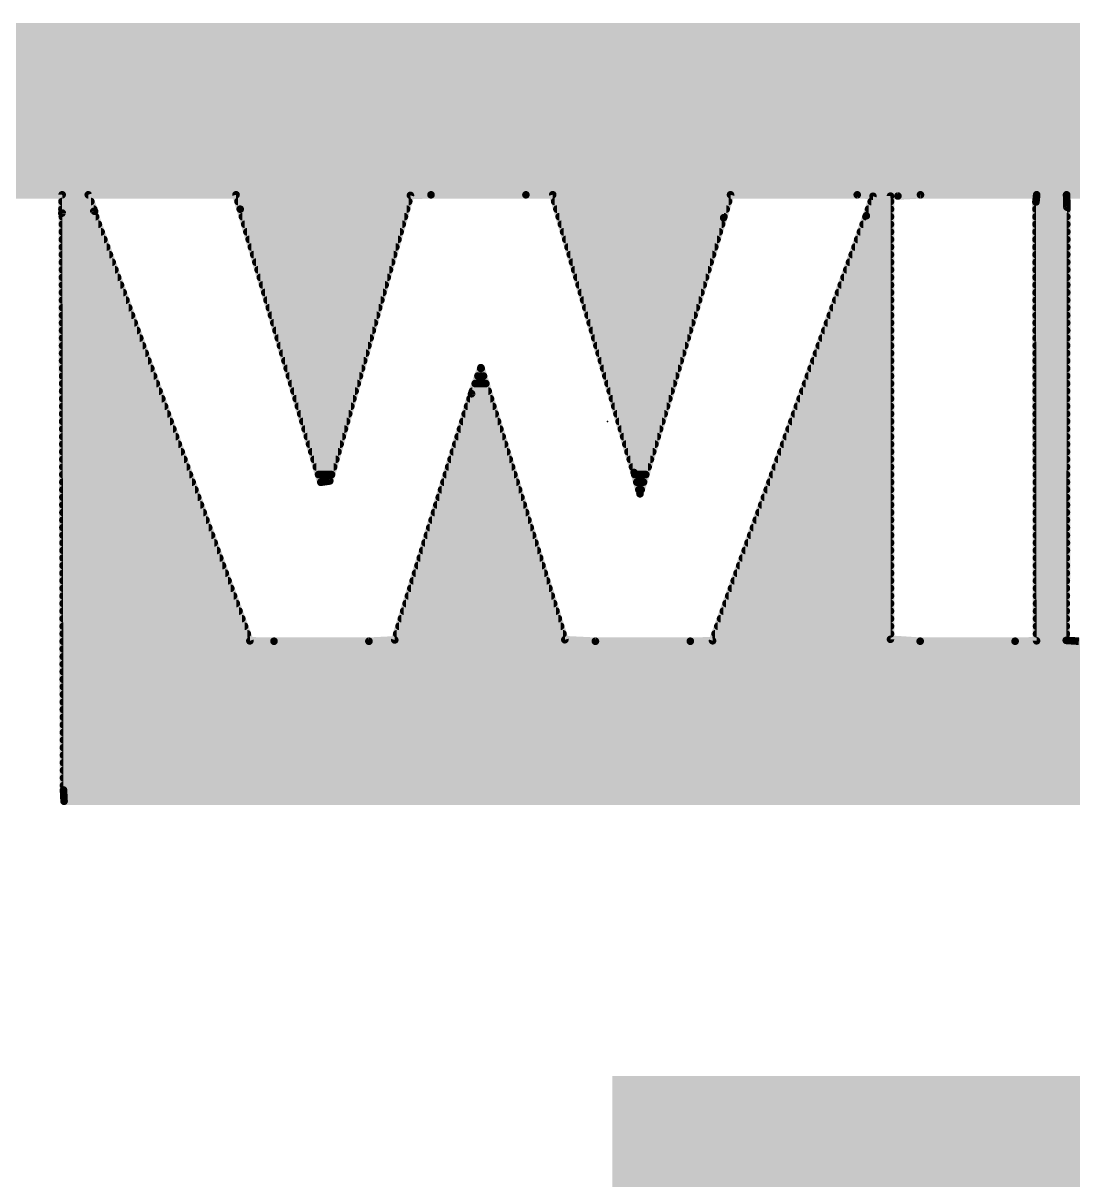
# Model space of a CAD drawing. Extents: x -34 to 73, y -22 to 26.
# Drawn here: x 22.009 to 23.766, y 15.926 to 17.863 of the extents above; entities that cross this region are included whole.
import ezdxf

# ---------------------------------------------------------------- set-up
doc = ezdxf.new("R2010")
doc.units = 0
for name, color, linetype in [('1', 12, 'CONTINUOUS'), ('21', 41, 'CONTINUOUS'), ('23', 53, 'CONTINUOUS')]:
    doc.layers.add(name, color=color, linetype=linetype)

# ---------------------------------------------------------------- blocks, each defined once
blk = doc.blocks.new('RECT')
blk.add_solid([(-0.5, -0.5), (0.5, -0.5), (-0.5, 0.5), (0.5, 0.5)])

msp = doc.modelspace()

# ---------------------------------------------------------------- linework, layer by layer
at = {"layer": '21', "const_width": 0.0127}
for points in [[(21.6282, 17.8562), (24.3363, 17.8562)], [(24.3331, 17.8565), (21.6315, 17.8565)], [(21.5133, 17.8435), (24.4591, 17.8435)], [(21.4194, 17.8181), (24.5445, 17.8181)], [(21.4592, 17.8308), (24.5018, 17.8308)], [(21.3796, 17.8054), (24.5791, 17.8054)], [(21.3303, 17.78), (24.632, 17.78)], [(21.3538, 17.7927), (24.6091, 17.7927)], [(21.307, 17.7673), (24.6548, 17.7673)], [(21.2655, 17.7419), (24.7003, 17.7419)], [(21.2836, 17.7546), (24.6776, 17.7546)], [(21.2483, 17.7292), (24.7157, 17.7292)], [(21.2164, 17.7038), (24.7465, 17.7038)], [(21.2318, 17.7165), (24.7311, 17.7165)], [(21.201, 17.6911), (24.7619, 17.6911)], [(21.1738, 17.6657), (24.7899, 17.6657)], [(21.1872, 17.6784), (24.7773, 17.6784)], [(21.1497, 17.6403), (24.8129, 17.6403)], [(21.1605, 17.653), (24.8014, 17.653)], [(21.1393, 17.6276), (24.8237, 17.6276)], [(21.1184, 17.6022), (24.8447, 17.6022)], [(21.1288, 17.6149), (24.8342, 17.6149)], [(21.1079, 17.5895), (24.8545, 17.5895)], [(21.6694, 17.5768), (24.3916, 17.5768)], [(21.8317, 17.5754), (22.0741, 17.5754)], [(22.0741, 17.5754), (22.0735, 17.5444)], [(22.0739, 17.5641), (22.1221, 17.5641)], [(22.1283, 17.5478), (22.1178, 17.5754)], [(22.1178, 17.5754), (22.3652, 17.5754)], [(22.3652, 17.5754), (22.3722, 17.5512)], [(22.3685, 17.5641), (22.6543, 17.5641)], [(22.522, 17.0961), (22.6572, 17.5744)], [(22.6572, 17.5744), (22.6916, 17.5754)], [(22.6916, 17.5754), (22.8505, 17.5754)], [(22.8505, 17.5754), (22.8954, 17.5755)], [(22.8954, 17.5755), (23.0317, 17.1103)], [(22.8987, 17.5641), (23.1897, 17.5641)], [(23.1815, 17.537), (23.1931, 17.5754)], [(23.1931, 17.5754), (23.4052, 17.5754)], [(23.4052, 17.5754), (23.4733, 17.5733)], [(23.4316, 17.5729), (23.4204, 17.5402)], [(23.4286, 17.5641), (23.4609, 17.5641)], [(23.4609, 17.5732), (23.4316, 17.5729)], [(23.4609, 16.8311), (23.4609, 17.5732)], [(23.4733, 17.5733), (23.5111, 17.5754)], [(23.5111, 17.5754), (23.7056, 17.5754)], [(23.7056, 17.5754), (23.7044, 17.5634)], [(23.7562, 17.5558), (23.7044, 17.5643)], [(23.7044, 17.5643), (23.7054, 16.8285)], [(23.7044, 17.5641), (23.7045, 17.5641)], [(23.7044, 17.5634), (23.7562, 17.5548)], [(23.7057, 17.5641), (23.756, 17.5641)], [(23.7562, 17.5548), (23.7557, 17.5754)], [(23.7557, 17.5754), (24.0006, 17.5754)], [(22.0735, 17.5444), (22.1283, 17.5478)], [(22.0737, 17.5514), (22.1269, 17.5514)], [(22.1268, 17.5476), (22.0743, 17.5447)], [(22.0743, 17.5447), (22.0763, 16.5788)], [(22.3884, 16.8284), (22.1268, 17.5476)], [(22.3722, 17.5514), (22.6507, 17.5514)], [(22.3722, 17.5512), (22.5071, 17.094)], [(22.9024, 17.5514), (23.1858, 17.5514)], [(23.4242, 17.5514), (23.4609, 17.5514)], [(23.7045, 17.5514), (23.7562, 17.5514)], [(23.7552, 16.8292), (23.7562, 17.5558)], [(22.0743, 17.5387), (22.1301, 17.5387)], [(22.0744, 17.526), (22.1347, 17.526)], [(22.3759, 17.5387), (22.6471, 17.5387)], [(22.3797, 17.526), (22.6435, 17.526)], [(22.9062, 17.5387), (23.182, 17.5387)], [(22.9099, 17.526), (23.1782, 17.526)], [(23.0415, 17.0747), (23.1815, 17.537)], [(23.4204, 17.5402), (23.163, 16.8286)], [(23.4152, 17.526), (23.4609, 17.526)], [(23.4198, 17.5387), (23.4609, 17.5387)], [(23.7045, 17.5387), (23.7561, 17.5387)], [(23.7045, 17.526), (23.7561, 17.526)], [(22.0744, 17.5133), (22.1393, 17.5133)], [(22.3834, 17.5133), (22.6399, 17.5133)], [(22.9136, 17.5133), (23.1743, 17.5133)], [(23.4106, 17.5133), (23.4609, 17.5133)], [(23.7045, 17.5133), (23.7561, 17.5133)], [(22.0744, 17.5006), (22.1439, 17.5006)], [(22.0744, 17.4879), (22.1486, 17.4879)], [(22.3872, 17.5006), (22.6363, 17.5006)], [(22.3909, 17.4879), (22.6327, 17.4879)], [(22.9173, 17.5006), (23.1705, 17.5006)], [(22.921, 17.4879), (23.1666, 17.4879)], [(23.4015, 17.4879), (23.4609, 17.4879)], [(23.406, 17.5006), (23.4609, 17.5006)], [(23.7045, 17.5006), (23.7561, 17.5006)], [(23.7045, 17.4879), (23.7561, 17.4879)], [(22.0745, 17.4752), (22.1532, 17.4752)], [(22.3947, 17.4752), (22.6291, 17.4752)], [(22.9248, 17.4752), (23.1628, 17.4752)], [(23.3969, 17.4752), (23.4609, 17.4752)], [(23.7046, 17.4752), (23.756, 17.4752)], [(22.0745, 17.4625), (22.1578, 17.4625)], [(22.0745, 17.4498), (22.1624, 17.4498)], [(22.3984, 17.4625), (22.6256, 17.4625)], [(22.4022, 17.4498), (22.622, 17.4498)], [(22.9285, 17.4625), (23.1589, 17.4625)], [(22.9322, 17.4498), (23.1551, 17.4498)], [(23.3877, 17.4498), (23.4609, 17.4498)], [(23.3923, 17.4625), (23.4609, 17.4625)], [(23.7046, 17.4625), (23.756, 17.4625)], [(23.7046, 17.4498), (23.756, 17.4498)], [(22.0745, 17.4371), (22.167, 17.4371)], [(22.4059, 17.4371), (22.6184, 17.4371)], [(22.9359, 17.4371), (23.1512, 17.4371)], [(23.3831, 17.4371), (23.4609, 17.4371)], [(23.7046, 17.4371), (23.756, 17.4371)], [(22.0746, 17.4244), (22.1717, 17.4244)], [(22.0746, 17.4117), (22.1763, 17.4117)], [(22.4097, 17.4244), (22.6148, 17.4244)], [(22.4134, 17.4117), (22.6112, 17.4117)], [(22.9396, 17.4244), (23.1474, 17.4244)], [(22.9434, 17.4117), (23.1435, 17.4117)], [(23.3739, 17.4117), (23.4609, 17.4117)], [(23.3785, 17.4244), (23.4609, 17.4244)], [(23.7046, 17.4244), (23.756, 17.4244)], [(23.7046, 17.4117), (23.756, 17.4117)], [(22.0746, 17.399), (22.1809, 17.399)], [(22.4171, 17.399), (22.6076, 17.399)], [(22.9471, 17.399), (23.1397, 17.399)], [(23.3693, 17.399), (23.4609, 17.399)], [(23.7047, 17.399), (23.7559, 17.399)], [(22.0747, 17.3863), (22.1855, 17.3863)], [(22.0747, 17.3736), (22.1901, 17.3736)], [(22.4209, 17.3863), (22.604, 17.3863)], [(22.4246, 17.3736), (22.6004, 17.3736)], [(22.9508, 17.3863), (23.1359, 17.3863)], [(22.9545, 17.3736), (23.132, 17.3736)], [(23.3601, 17.3736), (23.4609, 17.3736)], [(23.3647, 17.3863), (23.4609, 17.3863)], [(23.7047, 17.3863), (23.7559, 17.3863)], [(23.7047, 17.3736), (23.7559, 17.3736)], [(22.0747, 17.3609), (22.1947, 17.3609)], [(22.4284, 17.3609), (22.5968, 17.3609)], [(22.9582, 17.3609), (23.1282, 17.3609)], [(23.3555, 17.3609), (23.4609, 17.3609)], [(23.7047, 17.3609), (23.7559, 17.3609)], [(22.0747, 17.3482), (22.1994, 17.3482)], [(22.0748, 17.3355), (22.204, 17.3355)], [(22.4321, 17.3482), (22.5933, 17.3482)], [(22.4359, 17.3355), (22.5897, 17.3355)], [(22.962, 17.3482), (23.1243, 17.3482)], [(22.9657, 17.3355), (23.1205, 17.3355)], [(23.3463, 17.3355), (23.4609, 17.3355)], [(23.3509, 17.3482), (23.4609, 17.3482)], [(23.7047, 17.3482), (23.7559, 17.3482)], [(23.7047, 17.3355), (23.7559, 17.3355)], [(22.0748, 17.3228), (22.2086, 17.3228)], [(22.4396, 17.3228), (22.5861, 17.3228)], [(22.9694, 17.3228), (23.1166, 17.3228)], [(23.3417, 17.3228), (23.4609, 17.3228)], [(23.7048, 17.3228), (23.7558, 17.3228)], [(22.0748, 17.3101), (22.2132, 17.3101)], [(22.0748, 17.2974), (22.2178, 17.2974)], [(22.4434, 17.3101), (22.5825, 17.3101)], [(22.4471, 17.2974), (22.5789, 17.2974)], [(22.9731, 17.3101), (23.1128, 17.3101)], [(22.9769, 17.2974), (23.1089, 17.2974)], [(23.3326, 17.2974), (23.4609, 17.2974)], [(23.3371, 17.3101), (23.4609, 17.3101)], [(23.7048, 17.3101), (23.7558, 17.3101)], [(23.7048, 17.2974), (23.7558, 17.2974)], [(22.0749, 17.2847), (22.2225, 17.2847)], [(22.4509, 17.2847), (22.5753, 17.2847)], [(22.7752, 17.2859), (22.7595, 17.2422)], [(22.7748, 17.2847), (22.7756, 17.2847)], [(22.9157, 16.8303), (22.7752, 17.2859)], [(22.9806, 17.2847), (23.1051, 17.2847)], [(23.328, 17.2847), (23.4609, 17.2847)], [(23.7048, 17.2847), (23.7558, 17.2847)], [(22.0749, 17.272), (22.2271, 17.272)], [(22.0749, 17.2593), (22.2317, 17.2593)], [(22.4546, 17.272), (22.5717, 17.272)], [(22.4584, 17.2593), (22.5681, 17.2593)], [(22.7656, 17.2593), (22.7834, 17.2593)], [(22.7702, 17.272), (22.7795, 17.272)], [(22.9843, 17.272), (23.1012, 17.272)], [(22.988, 17.2593), (23.0974, 17.2593)], [(23.3188, 17.2593), (23.4609, 17.2593)], [(23.3234, 17.272), (23.4609, 17.272)], [(23.7048, 17.272), (23.7558, 17.272)], [(23.7049, 17.2593), (23.7557, 17.2593)], [(22.0749, 17.2466), (22.2363, 17.2466)], [(22.075, 17.2339), (22.2409, 17.2339)], [(22.4621, 17.2466), (22.5645, 17.2466)], [(22.4659, 17.2339), (22.5609, 17.2339)], [(22.7595, 17.2422), (22.6309, 16.83)], [(22.7569, 17.2339), (22.7912, 17.2339)], [(22.761, 17.2466), (22.7873, 17.2466)], [(22.9917, 17.2466), (23.0935, 17.2466)], [(22.9955, 17.2339), (23.0897, 17.2339)], [(23.3096, 17.2339), (23.4609, 17.2339)], [(23.3142, 17.2466), (23.4609, 17.2466)], [(23.7049, 17.2466), (23.7557, 17.2466)], [(23.7049, 17.2339), (23.7557, 17.2339)], [(22.075, 17.2212), (22.2455, 17.2212)], [(22.4696, 17.2212), (22.5574, 17.2212)], [(22.7529, 17.2212), (22.7951, 17.2212)], [(22.9992, 17.2212), (23.0859, 17.2212)], [(23.305, 17.2212), (23.4609, 17.2212)], [(23.7049, 17.2212), (23.7557, 17.2212)], [(22.075, 17.2085), (22.2502, 17.2085)], [(22.075, 17.1958), (22.2548, 17.1958)], [(22.4734, 17.2085), (22.5538, 17.2085)], [(22.4771, 17.1958), (22.5502, 17.1958)], [(22.745, 17.1958), (22.803, 17.1958)], [(22.7489, 17.2085), (22.7991, 17.2085)], [(23.0029, 17.2085), (23.082, 17.2085)], [(23.0066, 17.1958), (23.0782, 17.1958)], [(23.2958, 17.1958), (23.4609, 17.1958)], [(23.3004, 17.2085), (23.4609, 17.2085)], [(23.7049, 17.2085), (23.7557, 17.2085)], [(23.7049, 17.1958), (23.7557, 17.1958)], [(22.0751, 17.1831), (22.2594, 17.1831)], [(22.4809, 17.1831), (22.5466, 17.1831)], [(22.741, 17.1831), (22.8069, 17.1831)], [(23.0104, 17.1831), (23.0743, 17.1831)], [(23.2912, 17.1831), (23.4609, 17.1831)], [(23.705, 17.1831), (23.7556, 17.1831)], [(22.0751, 17.1704), (22.264, 17.1704)], [(22.0751, 17.1577), (22.2686, 17.1577)], [(22.4846, 17.1704), (22.543, 17.1704)], [(22.4883, 17.1577), (22.5394, 17.1577)], [(22.7331, 17.1577), (22.8147, 17.1577)], [(22.7371, 17.1704), (22.8108, 17.1704)], [(23.0141, 17.1704), (23.0705, 17.1704)], [(23.0178, 17.1577), (23.0666, 17.1577)], [(23.282, 17.1577), (23.4609, 17.1577)], [(23.2866, 17.1704), (23.4609, 17.1704)], [(23.705, 17.1704), (23.7556, 17.1704)], [(23.705, 17.1577), (23.7556, 17.1577)], [(22.0752, 17.145), (22.2733, 17.145)], [(22.4921, 17.145), (22.5358, 17.145)], [(22.7291, 17.145), (22.8186, 17.145)], [(23.0215, 17.145), (23.0628, 17.145)], [(23.2774, 17.145), (23.4609, 17.145)], [(23.705, 17.145), (23.7556, 17.145)], [(22.0752, 17.1323), (22.2779, 17.1323)], [(22.0752, 17.1196), (22.2825, 17.1196)], [(22.4958, 17.1323), (22.5322, 17.1323)], [(22.4996, 17.1196), (22.5286, 17.1196)], [(22.7212, 17.1196), (22.8265, 17.1196)], [(22.7252, 17.1323), (22.8226, 17.1323)], [(23.0252, 17.1323), (23.0589, 17.1323)], [(23.029, 17.1196), (23.0551, 17.1196)], [(23.2682, 17.1196), (23.4609, 17.1196)], [(23.2728, 17.1323), (23.4609, 17.1323)], [(23.705, 17.1323), (23.7556, 17.1323)], [(23.705, 17.1196), (23.7556, 17.1196)], [(22.0752, 17.1069), (22.2871, 17.1069)], [(22.5033, 17.1069), (22.5251, 17.1069)], [(22.7173, 17.1069), (22.8304, 17.1069)], [(23.0317, 17.1103), (23.0415, 17.0747)], [(23.0326, 17.1069), (23.0512, 17.1069)], [(23.2636, 17.1069), (23.4609, 17.1069)], [(23.7051, 17.1069), (23.7555, 17.1069)], [(22.0753, 17.0942), (22.2917, 17.0942)], [(22.0753, 17.0815), (22.2964, 17.0815)], [(22.5071, 17.094), (22.522, 17.0961)], [(22.5071, 17.0942), (22.5087, 17.0942)], [(22.7093, 17.0815), (22.8382, 17.0815)], [(22.7133, 17.0942), (22.8343, 17.0942)], [(23.0361, 17.0942), (23.0474, 17.0942)], [(23.0396, 17.0815), (23.0435, 17.0815)], [(23.2545, 17.0815), (23.4609, 17.0815)], [(23.2591, 17.0942), (23.4609, 17.0942)], [(23.7051, 17.0942), (23.7555, 17.0942)], [(23.7051, 17.0815), (23.7555, 17.0815)], [(22.0753, 17.0688), (22.301, 17.0688)], [(22.7054, 17.0688), (22.8421, 17.0688)], [(23.2499, 17.0688), (23.4609, 17.0688)], [(23.7051, 17.0688), (23.7555, 17.0688)], [(22.0753, 17.0561), (22.3056, 17.0561)], [(22.0754, 17.0434), (22.3102, 17.0434)], [(22.6975, 17.0434), (22.85, 17.0434)], [(22.7014, 17.0561), (22.8461, 17.0561)], [(23.2407, 17.0434), (23.4609, 17.0434)], [(23.2453, 17.0561), (23.4609, 17.0561)], [(23.7051, 17.0561), (23.7555, 17.0561)], [(23.7051, 17.0434), (23.7554, 17.0434)], [(22.0754, 17.0307), (22.3148, 17.0307)], [(22.6935, 17.0307), (22.8539, 17.0307)], [(23.2361, 17.0307), (23.4609, 17.0307)], [(23.7052, 17.0307), (23.7554, 17.0307)], [(22.0754, 17.018), (22.3194, 17.018)], [(22.0754, 17.0053), (22.3241, 17.0053)], [(22.6856, 17.0053), (22.8617, 17.0053)], [(22.6895, 17.018), (22.8578, 17.018)], [(23.2269, 17.0053), (23.4609, 17.0053)], [(23.2315, 17.018), (23.4609, 17.018)], [(23.7052, 17.018), (23.7554, 17.018)], [(23.7052, 17.0053), (23.7554, 17.0053)], [(22.0755, 16.9926), (22.3287, 16.9926)], [(22.6816, 16.9926), (22.8656, 16.9926)], [(23.2223, 16.9926), (23.4609, 16.9926)], [(23.7052, 16.9926), (23.7554, 16.9926)], [(22.0755, 16.9799), (22.3333, 16.9799)], [(22.0755, 16.9672), (22.3379, 16.9672)], [(22.6737, 16.9672), (22.8735, 16.9672)], [(22.6777, 16.9799), (22.8696, 16.9799)], [(23.2131, 16.9672), (23.4609, 16.9672)], [(23.2177, 16.9799), (23.4609, 16.9799)], [(23.7052, 16.9799), (23.7554, 16.9799)], [(23.7052, 16.9672), (23.7553, 16.9672)], [(22.0755, 16.9545), (22.3425, 16.9545)], [(22.6698, 16.9545), (22.8774, 16.9545)], [(23.2085, 16.9545), (23.4609, 16.9545)], [(23.7053, 16.9545), (23.7553, 16.9545)], [(22.0756, 16.9418), (22.3472, 16.9418)], [(22.0756, 16.9291), (22.3518, 16.9291)], [(22.6618, 16.9291), (22.8852, 16.9291)], [(22.6658, 16.9418), (22.8813, 16.9418)], [(23.1993, 16.9291), (23.4609, 16.9291)], [(23.2039, 16.9418), (23.4609, 16.9418)], [(23.7053, 16.9418), (23.7553, 16.9418)], [(23.7053, 16.9291), (23.7553, 16.9291)], [(22.0756, 16.9164), (22.3564, 16.9164)], [(22.6579, 16.9164), (22.8891, 16.9164)], [(23.1947, 16.9164), (23.4609, 16.9164)], [(23.7053, 16.9164), (23.7553, 16.9164)], [(22.0756, 16.9037), (22.361, 16.9037)], [(22.0757, 16.891), (22.3656, 16.891)], [(22.65, 16.891), (22.897, 16.891)], [(22.6539, 16.9037), (22.893, 16.9037)], [(23.1856, 16.891), (23.4609, 16.891)], [(23.1901, 16.9037), (23.4609, 16.9037)], [(23.7053, 16.9037), (23.7553, 16.9037)], [(23.7054, 16.891), (23.7552, 16.891)], [(22.0757, 16.8783), (22.3702, 16.8783)], [(22.0757, 16.8656), (22.3749, 16.8656)], [(22.642, 16.8656), (22.9048, 16.8656)], [(22.646, 16.8783), (22.9009, 16.8783)], [(23.1764, 16.8656), (23.4609, 16.8656)], [(23.181, 16.8783), (23.4609, 16.8783)], [(23.7054, 16.8783), (23.7552, 16.8783)], [(23.7054, 16.8656), (23.7552, 16.8656)], [(22.0758, 16.8529), (22.3795, 16.8529)], [(22.6381, 16.8529), (22.9087, 16.8529)], [(23.1718, 16.8529), (23.4609, 16.8529)], [(23.7054, 16.8529), (23.7552, 16.8529)], [(22.0758, 16.8402), (22.3841, 16.8402)], [(22.0758, 16.8275), (24.3816, 16.8275)], [(22.4288, 16.8278), (22.3884, 16.8284)], [(22.5877, 16.8278), (22.4288, 16.8278)], [(22.6309, 16.83), (22.5877, 16.8278)], [(22.6341, 16.8402), (22.9126, 16.8402)], [(22.9668, 16.8278), (22.9157, 16.8303)], [(23.1257, 16.8278), (22.9668, 16.8278)], [(23.163, 16.8286), (23.1257, 16.8278)], [(23.1672, 16.8402), (23.4609, 16.8402)], [(23.5106, 16.8278), (23.4609, 16.8311)], [(23.6695, 16.8278), (23.5106, 16.8278)], [(23.7054, 16.8285), (23.6695, 16.8278)], [(23.7054, 16.8402), (23.7552, 16.8402)], [(23.7762, 16.8278), (23.7552, 16.8292)], [(22.0758, 16.8148), (24.4777, 16.8148)], [(22.0759, 16.8021), (24.8343, 16.8021)], [(22.0759, 16.7894), (24.824, 16.7894)], [(22.0759, 16.7767), (24.8137, 16.7767)], [(22.0759, 16.764), (24.8027, 16.764)], [(22.076, 16.7513), (24.7897, 16.7513)], [(22.076, 16.7386), (24.7767, 16.7386)], [(22.076, 16.7259), (24.7625, 16.7259)], [(22.076, 16.7132), (24.7465, 16.7132)], [(22.0761, 16.7005), (24.7304, 16.7005)], [(22.0761, 16.6878), (24.7144, 16.6878)], [(22.0761, 16.6751), (24.6983, 16.6751)], [(22.0762, 16.6624), (24.6807, 16.6624)], [(22.0762, 16.6497), (24.6573, 16.6497)], [(22.0762, 16.637), (24.6339, 16.637)], [(22.0762, 16.6243), (24.6105, 16.6243)], [(22.0763, 16.6116), (24.5835, 16.6116)], [(22.0763, 16.5989), (24.5446, 16.5989)], [(22.0763, 16.5862), (24.5058, 16.5862)], [(22.0763, 16.5788), (22.0773, 16.5597)], [(22.0766, 16.5735), (24.454, 16.5735)], [(22.0772, 16.5608), (24.3435, 16.5608)], [(22.0773, 16.5597), (24.3351, 16.56)]]:
    msp.add_lwpolyline(points, dxfattribs=at)
at = {"layer": '21', "const_width": 0.0064}
for points in [[(22.0739, 17.5673, 1), (22.0739, 17.5609)], [(22.0773, 17.5753, 1), (22.0709, 17.5754)], [(22.0741, 17.5722, 1), (22.0741, 17.5785)], [(22.1208, 17.5765, 1), (22.1148, 17.5742)], [(22.1178, 17.5785, 1), (22.1178, 17.5722)], [(22.1221, 17.5609, 1), (22.1221, 17.5673)], [(22.3683, 17.5763, 1), (22.3622, 17.5745)], [(22.3652, 17.5722, 1), (22.3652, 17.5785)], [(22.3685, 17.5673, 1), (22.3685, 17.5609)], [(22.6571, 17.5775, 1), (22.6573, 17.5712)], [(22.6602, 17.5735, 1), (22.6541, 17.5752)], [(22.6543, 17.5609, 1), (22.6543, 17.5673)], [(22.6916, 17.5785, 1), (22.6916, 17.5722)], [(22.6917, 17.5722, 1), (22.6915, 17.5785)], [(22.8505, 17.5785, 1), (22.8505, 17.5722)], [(22.8505, 17.5722, 1), (22.8505, 17.5785)], [(22.8984, 17.5764, 1), (22.8923, 17.5747)], [(22.8954, 17.5724, 1), (22.8953, 17.5787)], [(22.8987, 17.5673, 1), (22.8987, 17.5609)], [(23.1897, 17.5609, 1), (23.1897, 17.5673)], [(23.1961, 17.5745, 1), (23.19, 17.5763)], [(23.1931, 17.5785, 1), (23.1931, 17.5722)], [(23.4053, 17.5785, 1), (23.4051, 17.5722)], [(23.4052, 17.5722, 1), (23.4052, 17.5785)], [(23.4286, 17.5673, 1), (23.4286, 17.5609)], [(23.4316, 17.5761, 1), (23.4317, 17.5697)], [(23.4346, 17.5719, 1), (23.4286, 17.5739)], [(23.464, 17.5732, 1), (23.4577, 17.5732)], [(23.4609, 17.57, 1), (23.4608, 17.5763)], [(23.4609, 17.5609, 1), (23.4609, 17.5673)], [(23.4732, 17.5765, 1), (23.4735, 17.5702)], [(23.4732, 17.5702, 1), (23.4734, 17.5765)], [(23.5111, 17.5785, 1), (23.5111, 17.5722)], [(23.5113, 17.5722, 1), (23.5109, 17.5785)], [(23.7044, 17.5673, 1), (23.7044, 17.5609)], [(23.7049, 17.5665, 1), (23.7039, 17.5602)], [(23.7076, 17.5643, 1), (23.7013, 17.5643)], [(23.705, 17.5674, 1), (23.7039, 17.5612)], [(23.7088, 17.5751, 1), (23.7024, 17.5757)], [(23.7057, 17.5673, 1), (23.7057, 17.5609)], [(23.7045, 17.5609, 1), (23.7045, 17.5673)], [(23.7056, 17.5722, 1), (23.7056, 17.5785)], [(23.7589, 17.5754, 1), (23.7525, 17.5753)], [(23.7557, 17.5785, 1), (23.7557, 17.5722)], [(23.756, 17.5609, 1), (23.756, 17.5673)], [(22.0733, 17.5476, 1), (22.0737, 17.5413)], [(22.0737, 17.5546, 1), (22.0737, 17.5482)], [(22.0742, 17.5479, 1), (22.0745, 17.5416)], [(22.0775, 17.5448, 1), (22.0712, 17.5447)], [(22.1298, 17.5487, 1), (22.1239, 17.5465)], [(22.1253, 17.5467, 1), (22.1312, 17.5489)], [(22.127, 17.5445, 1), (22.1267, 17.5508)], [(22.1269, 17.5482, 1), (22.1269, 17.5546)], [(22.1285, 17.5446, 1), (22.1281, 17.551)], [(22.3722, 17.5546, 1), (22.3722, 17.5482)], [(22.3753, 17.5521, 1), (22.3692, 17.5503)], [(22.3692, 17.5504, 1), (22.3753, 17.5521)], [(22.6507, 17.5482, 1), (22.6507, 17.5546)], [(22.9024, 17.5546, 1), (22.9024, 17.5482)], [(23.1858, 17.5482, 1), (23.1858, 17.5546)], [(23.4242, 17.5546, 1), (23.4242, 17.5482)], [(23.4609, 17.5482, 1), (23.4609, 17.5546)], [(23.7012, 17.5637, 1), (23.7076, 17.563)], [(23.7045, 17.5546, 1), (23.7045, 17.5482)], [(23.7593, 17.5558, 1), (23.753, 17.5558)], [(23.753, 17.5547, 1), (23.7594, 17.5549)], [(23.7556, 17.5527, 1), (23.7567, 17.559)], [(23.7557, 17.5517, 1), (23.7567, 17.5579)], [(23.7562, 17.5482, 1), (23.7562, 17.5546)], [(22.0704, 17.5445, 1), (22.0767, 17.5444)], [(22.0743, 17.5419, 1), (22.0743, 17.5355)], [(22.0744, 17.5292, 1), (22.0744, 17.5228)], [(22.1301, 17.5355, 1), (22.1301, 17.5419)], [(22.1347, 17.5228, 1), (22.1347, 17.5292)], [(22.3759, 17.5419, 1), (22.3759, 17.5355)], [(22.3797, 17.5292, 1), (22.3797, 17.5228)], [(22.6435, 17.5228, 1), (22.6435, 17.5292)], [(22.6471, 17.5355, 1), (22.6471, 17.5419)], [(22.9062, 17.5419, 1), (22.9062, 17.5355)], [(22.9099, 17.5292, 1), (22.9099, 17.5228)], [(23.1782, 17.5228, 1), (23.1782, 17.5292)], [(23.1785, 17.5379, 1), (23.1845, 17.5361)], [(23.1845, 17.5361, 1), (23.1785, 17.5379)], [(23.182, 17.5355, 1), (23.182, 17.5419)], [(23.4152, 17.5292, 1), (23.4152, 17.5228)], [(23.4198, 17.5419, 1), (23.4198, 17.5355)], [(23.4174, 17.5413, 1), (23.4234, 17.5392)], [(23.4234, 17.5392, 1), (23.4174, 17.5413)], [(23.4609, 17.5355, 1), (23.4609, 17.5419)], [(23.4609, 17.5228, 1), (23.4609, 17.5292)], [(23.7045, 17.5419, 1), (23.7045, 17.5355)], [(23.7045, 17.5292, 1), (23.7045, 17.5228)], [(23.7561, 17.5355, 1), (23.7561, 17.5419)], [(23.7561, 17.5228, 1), (23.7561, 17.5292)], [(22.0744, 17.5165, 1), (22.0744, 17.5101)], [(22.1393, 17.5101, 1), (22.1393, 17.5165)], [(22.3834, 17.5165, 1), (22.3834, 17.5101)], [(22.6399, 17.5101, 1), (22.6399, 17.5165)], [(22.9136, 17.5165, 1), (22.9136, 17.5101)], [(23.1743, 17.5101, 1), (23.1743, 17.5165)], [(23.4106, 17.5165, 1), (23.4106, 17.5101)], [(23.4609, 17.5101, 1), (23.4609, 17.5165)], [(23.7045, 17.5165, 1), (23.7045, 17.5101)], [(23.7561, 17.5101, 1), (23.7561, 17.5165)], [(22.0744, 17.5038, 1), (22.0744, 17.4974)], [(22.0744, 17.4911, 1), (22.0744, 17.4847)], [(22.1439, 17.4974, 1), (22.1439, 17.5038)], [(22.1486, 17.4847, 1), (22.1486, 17.4911)], [(22.3872, 17.5038, 1), (22.3872, 17.4974)], [(22.3909, 17.4911, 1), (22.3909, 17.4847)], [(22.6327, 17.4847, 1), (22.6327, 17.4911)], [(22.6363, 17.4974, 1), (22.6363, 17.5038)], [(22.9173, 17.5038, 1), (22.9173, 17.4974)], [(22.921, 17.4911, 1), (22.921, 17.4847)], [(23.1666, 17.4847, 1), (23.1666, 17.4911)], [(23.1705, 17.4974, 1), (23.1705, 17.5038)], [(23.4015, 17.4911, 1), (23.4015, 17.4847)], [(23.406, 17.5038, 1), (23.406, 17.4974)], [(23.4609, 17.4974, 1), (23.4609, 17.5038)], [(23.4609, 17.4847, 1), (23.4609, 17.4911)], [(23.7045, 17.5038, 1), (23.7045, 17.4974)], [(23.7045, 17.4911, 1), (23.7045, 17.4847)], [(23.7561, 17.4974, 1), (23.7561, 17.5038)], [(23.7561, 17.4847, 1), (23.7561, 17.4911)], [(22.0745, 17.4784, 1), (22.0745, 17.472)], [(22.1532, 17.472, 1), (22.1532, 17.4784)], [(22.3947, 17.4784, 1), (22.3947, 17.472)], [(22.6291, 17.472, 1), (22.6291, 17.4784)], [(22.9248, 17.4784, 1), (22.9248, 17.472)], [(23.1628, 17.472, 1), (23.1628, 17.4784)], [(23.3969, 17.4784, 1), (23.3969, 17.472)], [(23.4609, 17.472, 1), (23.4609, 17.4784)], [(23.7046, 17.4784, 1), (23.7046, 17.472)], [(23.756, 17.472, 1), (23.756, 17.4784)], [(22.0745, 17.4657, 1), (22.0745, 17.4593)], [(22.0745, 17.453, 1), (22.0745, 17.4466)], [(22.1578, 17.4593, 1), (22.1578, 17.4657)], [(22.1624, 17.4466, 1), (22.1624, 17.453)], [(22.3984, 17.4657, 1), (22.3984, 17.4593)], [(22.4022, 17.453, 1), (22.4022, 17.4466)], [(22.622, 17.4466, 1), (22.622, 17.453)], [(22.6256, 17.4593, 1), (22.6256, 17.4657)], [(22.9285, 17.4657, 1), (22.9285, 17.4593)], [(22.9322, 17.453, 1), (22.9322, 17.4466)], [(23.1551, 17.4466, 1), (23.1551, 17.453)], [(23.1589, 17.4593, 1), (23.1589, 17.4657)], [(23.3877, 17.453, 1), (23.3877, 17.4466)], [(23.3923, 17.4657, 1), (23.3923, 17.4593)], [(23.4609, 17.4593, 1), (23.4609, 17.4657)], [(23.4609, 17.4466, 1), (23.4609, 17.453)], [(23.7046, 17.4657, 1), (23.7046, 17.4593)], [(23.7046, 17.453, 1), (23.7046, 17.4466)], [(23.756, 17.4593, 1), (23.756, 17.4657)], [(23.756, 17.4466, 1), (23.756, 17.453)], [(22.0745, 17.4403, 1), (22.0745, 17.4339)], [(22.167, 17.4339, 1), (22.167, 17.4403)], [(22.4059, 17.4403, 1), (22.4059, 17.4339)], [(22.6184, 17.4339, 1), (22.6184, 17.4403)], [(22.9359, 17.4403, 1), (22.9359, 17.4339)], [(23.1512, 17.4339, 1), (23.1512, 17.4403)], [(23.3831, 17.4403, 1), (23.3831, 17.4339)], [(23.4609, 17.4339, 1), (23.4609, 17.4403)], [(23.7046, 17.4403, 1), (23.7046, 17.4339)], [(23.756, 17.4339, 1), (23.756, 17.4403)], [(22.0746, 17.4276, 1), (22.0746, 17.4212)], [(22.0746, 17.4149, 1), (22.0746, 17.4085)], [(22.1717, 17.4212, 1), (22.1717, 17.4276)], [(22.1763, 17.4085, 1), (22.1763, 17.4149)], [(22.4097, 17.4276, 1), (22.4097, 17.4212)], [(22.4134, 17.4149, 1), (22.4134, 17.4085)], [(22.6112, 17.4085, 1), (22.6112, 17.4149)], [(22.6148, 17.4212, 1), (22.6148, 17.4276)], [(22.9396, 17.4276, 1), (22.9396, 17.4212)], [(22.9434, 17.4149, 1), (22.9434, 17.4085)], [(23.1435, 17.4085, 1), (23.1435, 17.4149)], [(23.1474, 17.4212, 1), (23.1474, 17.4276)], [(23.3739, 17.4149, 1), (23.3739, 17.4085)], [(23.3785, 17.4276, 1), (23.3785, 17.4212)], [(23.4609, 17.4212, 1), (23.4609, 17.4276)], [(23.4609, 17.4085, 1), (23.4609, 17.4149)], [(23.7046, 17.4276, 1), (23.7046, 17.4212)], [(23.7046, 17.4149, 1), (23.7046, 17.4085)], [(23.756, 17.4212, 1), (23.756, 17.4276)], [(23.756, 17.4085, 1), (23.756, 17.4149)], [(22.0746, 17.4022, 1), (22.0746, 17.3958)], [(22.1809, 17.3958, 1), (22.1809, 17.4022)], [(22.4171, 17.4022, 1), (22.4171, 17.3958)], [(22.6076, 17.3958, 1), (22.6076, 17.4022)], [(22.9471, 17.4022, 1), (22.9471, 17.3958)], [(23.1397, 17.3958, 1), (23.1397, 17.4022)], [(23.3693, 17.4022, 1), (23.3693, 17.3958)], [(23.4609, 17.3958, 1), (23.4609, 17.4022)], [(23.7047, 17.4022, 1), (23.7047, 17.3958)], [(23.7559, 17.3958, 1), (23.7559, 17.4022)], [(22.0747, 17.3895, 1), (22.0747, 17.3831)], [(22.0747, 17.3768, 1), (22.0747, 17.3704)], [(22.1855, 17.3831, 1), (22.1855, 17.3895)], [(22.1901, 17.3704, 1), (22.1901, 17.3768)], [(22.4209, 17.3895, 1), (22.4209, 17.3831)], [(22.4246, 17.3768, 1), (22.4246, 17.3704)], [(22.6004, 17.3704, 1), (22.6004, 17.3768)], [(22.604, 17.3831, 1), (22.604, 17.3895)], [(22.9508, 17.3895, 1), (22.9508, 17.3831)], [(22.9545, 17.3768, 1), (22.9545, 17.3704)], [(23.132, 17.3704, 1), (23.132, 17.3768)], [(23.1359, 17.3831, 1), (23.1359, 17.3895)], [(23.3601, 17.3768, 1), (23.3601, 17.3704)], [(23.3647, 17.3895, 1), (23.3647, 17.3831)], [(23.4609, 17.3831, 1), (23.4609, 17.3895)], [(23.4609, 17.3704, 1), (23.4609, 17.3768)], [(23.7047, 17.3895, 1), (23.7047, 17.3831)], [(23.7047, 17.3768, 1), (23.7047, 17.3704)], [(23.7559, 17.3831, 1), (23.7559, 17.3895)], [(23.7559, 17.3704, 1), (23.7559, 17.3768)], [(22.0747, 17.3641, 1), (22.0747, 17.3577)], [(22.1947, 17.3577, 1), (22.1947, 17.3641)], [(22.4284, 17.3641, 1), (22.4284, 17.3577)], [(22.5968, 17.3577, 1), (22.5968, 17.3641)], [(22.9582, 17.3641, 1), (22.9582, 17.3577)], [(23.1282, 17.3577, 1), (23.1282, 17.3641)], [(23.3555, 17.3641, 1), (23.3555, 17.3577)], [(23.4609, 17.3577, 1), (23.4609, 17.3641)], [(23.7047, 17.3641, 1), (23.7047, 17.3577)], [(23.7559, 17.3577, 1), (23.7559, 17.3641)], [(22.0747, 17.3514, 1), (22.0747, 17.345)], [(22.0748, 17.3387, 1), (22.0748, 17.3323)], [(22.1994, 17.345, 1), (22.1994, 17.3514)], [(22.204, 17.3323, 1), (22.204, 17.3387)], [(22.4321, 17.3514, 1), (22.4321, 17.345)], [(22.4359, 17.3387, 1), (22.4359, 17.3323)], [(22.5897, 17.3323, 1), (22.5897, 17.3387)], [(22.5933, 17.345, 1), (22.5933, 17.3514)], [(22.962, 17.3514, 1), (22.962, 17.345)], [(22.9657, 17.3387, 1), (22.9657, 17.3323)], [(23.1205, 17.3323, 1), (23.1205, 17.3387)], [(23.1243, 17.345, 1), (23.1243, 17.3514)], [(23.3463, 17.3387, 1), (23.3463, 17.3323)], [(23.3509, 17.3514, 1), (23.3509, 17.345)], [(23.4609, 17.345, 1), (23.4609, 17.3514)], [(23.4609, 17.3323, 1), (23.4609, 17.3387)], [(23.7047, 17.3514, 1), (23.7047, 17.345)], [(23.7047, 17.3387, 1), (23.7047, 17.3323)], [(23.7559, 17.345, 1), (23.7559, 17.3514)], [(23.7559, 17.3323, 1), (23.7559, 17.3387)], [(22.0748, 17.326, 1), (22.0748, 17.3196)], [(22.2086, 17.3196, 1), (22.2086, 17.326)], [(22.4396, 17.326, 1), (22.4396, 17.3196)], [(22.5861, 17.3196, 1), (22.5861, 17.326)], [(22.9694, 17.326, 1), (22.9694, 17.3196)], [(23.1166, 17.3196, 1), (23.1166, 17.326)], [(23.3417, 17.326, 1), (23.3417, 17.3196)], [(23.4609, 17.3196, 1), (23.4609, 17.326)], [(23.7048, 17.326, 1), (23.7048, 17.3196)], [(23.7558, 17.3196, 1), (23.7558, 17.326)], [(22.0748, 17.3133, 1), (22.0748, 17.3069)], [(22.0748, 17.3006, 1), (22.0748, 17.2942)], [(22.2132, 17.3069, 1), (22.2132, 17.3133)], [(22.2178, 17.2942, 1), (22.2178, 17.3006)], [(22.4434, 17.3133, 1), (22.4434, 17.3069)], [(22.4471, 17.3006, 1), (22.4471, 17.2942)], [(22.5789, 17.2942, 1), (22.5789, 17.3006)], [(22.5825, 17.3069, 1), (22.5825, 17.3133)], [(22.9731, 17.3133, 1), (22.9731, 17.3069)], [(22.9769, 17.3006, 1), (22.9769, 17.2942)], [(23.1089, 17.2942, 1), (23.1089, 17.3006)], [(23.1128, 17.3069, 1), (23.1128, 17.3133)], [(23.3326, 17.3006, 1), (23.3326, 17.2942)], [(23.3371, 17.3133, 1), (23.3371, 17.3069)], [(23.4609, 17.3069, 1), (23.4609, 17.3133)], [(23.4609, 17.2942, 1), (23.4609, 17.3006)], [(23.7048, 17.3133, 1), (23.7048, 17.3069)], [(23.7048, 17.3006, 1), (23.7048, 17.2942)], [(23.7558, 17.3069, 1), (23.7558, 17.3133)], [(23.7558, 17.2942, 1), (23.7558, 17.3006)], [(22.0749, 17.2879, 1), (22.0749, 17.2815)], [(22.2225, 17.2815, 1), (22.2225, 17.2879)], [(22.4509, 17.2879, 1), (22.4509, 17.2815)], [(22.5753, 17.2815, 1), (22.5753, 17.2879)], [(22.7748, 17.2879, 1), (22.7748, 17.2815)], [(22.7782, 17.2868, 1), (22.7722, 17.2849)], [(22.7782, 17.2848, 1), (22.7722, 17.287)], [(22.7756, 17.2815, 1), (22.7756, 17.2879)], [(22.9806, 17.2879, 1), (22.9806, 17.2815)], [(23.1051, 17.2815, 1), (23.1051, 17.2879)], [(23.328, 17.2879, 1), (23.328, 17.2815)], [(23.4609, 17.2815, 1), (23.4609, 17.2879)], [(23.7048, 17.2879, 1), (23.7048, 17.2815)], [(23.7558, 17.2815, 1), (23.7558, 17.2879)], [(22.0749, 17.2752, 1), (22.0749, 17.2688)], [(22.0749, 17.2625, 1), (22.0749, 17.2561)], [(22.2271, 17.2688, 1), (22.2271, 17.2752)], [(22.2317, 17.2561, 1), (22.2317, 17.2625)], [(22.4546, 17.2752, 1), (22.4546, 17.2688)], [(22.4584, 17.2625, 1), (22.4584, 17.2561)], [(22.5681, 17.2561, 1), (22.5681, 17.2625)], [(22.5717, 17.2688, 1), (22.5717, 17.2752)], [(22.7656, 17.2625, 1), (22.7656, 17.2561)], [(22.7702, 17.2752, 1), (22.7702, 17.2688)], [(22.7795, 17.2688, 1), (22.7795, 17.2752)], [(22.7834, 17.2561, 1), (22.7834, 17.2625)], [(22.9843, 17.2752, 1), (22.9843, 17.2688)], [(22.988, 17.2625, 1), (22.988, 17.2561)], [(23.0974, 17.2561, 1), (23.0974, 17.2625)], [(23.1012, 17.2688, 1), (23.1012, 17.2752)], [(23.3188, 17.2625, 1), (23.3188, 17.2561)], [(23.3234, 17.2752, 1), (23.3234, 17.2688)], [(23.4609, 17.2688, 1), (23.4609, 17.2752)], [(23.4609, 17.2561, 1), (23.4609, 17.2625)], [(23.7048, 17.2752, 1), (23.7048, 17.2688)], [(23.7049, 17.2625, 1), (23.7049, 17.2561)], [(23.7557, 17.2561, 1), (23.7557, 17.2625)], [(23.7558, 17.2688, 1), (23.7558, 17.2752)], [(22.0749, 17.2498, 1), (22.0749, 17.2434)], [(22.075, 17.2371, 1), (22.075, 17.2307)], [(22.2363, 17.2434, 1), (22.2363, 17.2498)], [(22.2409, 17.2307, 1), (22.2409, 17.2371)], [(22.4621, 17.2498, 1), (22.4621, 17.2434)], [(22.4659, 17.2371, 1), (22.4659, 17.2307)], [(22.5609, 17.2307, 1), (22.5609, 17.2371)], [(22.5645, 17.2434, 1), (22.5645, 17.2498)], [(22.7569, 17.2371, 1), (22.7569, 17.2307)], [(22.7565, 17.2433, 1), (22.7624, 17.2411)], [(22.7625, 17.2413, 1), (22.7564, 17.2432)], [(22.761, 17.2498, 1), (22.761, 17.2434)], [(22.7873, 17.2434, 1), (22.7873, 17.2498)], [(22.7912, 17.2307, 1), (22.7912, 17.2371)], [(22.9917, 17.2498, 1), (22.9917, 17.2434)], [(22.9955, 17.2371, 1), (22.9955, 17.2307)], [(23.0897, 17.2307, 1), (23.0897, 17.2371)], [(23.0935, 17.2434, 1), (23.0935, 17.2498)], [(23.3096, 17.2371, 1), (23.3096, 17.2307)], [(23.3142, 17.2498, 1), (23.3142, 17.2434)], [(23.4609, 17.2434, 1), (23.4609, 17.2498)], [(23.4609, 17.2307, 1), (23.4609, 17.2371)], [(23.7049, 17.2498, 1), (23.7049, 17.2434)], [(23.7049, 17.2371, 1), (23.7049, 17.2307)], [(23.7557, 17.2434, 1), (23.7557, 17.2498)], [(23.7557, 17.2307, 1), (23.7557, 17.2371)], [(22.075, 17.2244, 1), (22.075, 17.218)], [(22.2455, 17.218, 1), (22.2455, 17.2244)], [(22.4696, 17.2244, 1), (22.4696, 17.218)], [(22.5574, 17.218, 1), (22.5574, 17.2244)], [(22.7529, 17.2244, 1), (22.7529, 17.218)], [(22.7951, 17.218, 1), (22.7951, 17.2244)], [(22.9992, 17.2244, 1), (22.9992, 17.218)], [(23.0859, 17.218, 1), (23.0859, 17.2244)], [(23.305, 17.2244, 1), (23.305, 17.218)], [(23.4609, 17.218, 1), (23.4609, 17.2244)], [(23.7049, 17.2244, 1), (23.7049, 17.218)], [(23.7557, 17.218, 1), (23.7557, 17.2244)], [(22.075, 17.2117, 1), (22.075, 17.2053)], [(22.075, 17.199, 1), (22.075, 17.1926)], [(22.2502, 17.2053, 1), (22.2502, 17.2117)], [(22.2548, 17.1926, 1), (22.2548, 17.199)], [(22.4734, 17.2117, 1), (22.4734, 17.2053)], [(22.4771, 17.199, 1), (22.4771, 17.1926)], [(22.5502, 17.1926, 1), (22.5502, 17.199)], [(22.5538, 17.2053, 1), (22.5538, 17.2117)], [(22.745, 17.199, 1), (22.745, 17.1926)], [(22.7489, 17.2117, 1), (22.7489, 17.2053)], [(22.7991, 17.2053, 1), (22.7991, 17.2117)], [(22.803, 17.1926, 1), (22.803, 17.199)], [(23.0029, 17.2117, 1), (23.0029, 17.2053)], [(23.0066, 17.199, 1), (23.0066, 17.1926)], [(23.0782, 17.1926, 1), (23.0782, 17.199)], [(23.082, 17.2053, 1), (23.082, 17.2117)], [(23.2958, 17.199, 1), (23.2958, 17.1926)], [(23.3004, 17.2117, 1), (23.3004, 17.2053)], [(23.4609, 17.2053, 1), (23.4609, 17.2117)], [(23.4609, 17.1926, 1), (23.4609, 17.199)], [(23.7049, 17.2117, 1), (23.7049, 17.2053)], [(23.7049, 17.199, 1), (23.7049, 17.1926)], [(23.7557, 17.2053, 1), (23.7557, 17.2117)], [(23.7557, 17.1926, 1), (23.7557, 17.199)], [(22.0751, 17.1863, 1), (22.0751, 17.1799)], [(22.2594, 17.1799, 1), (22.2594, 17.1863)], [(22.4809, 17.1863, 1), (22.4809, 17.1799)], [(22.5466, 17.1799, 1), (22.5466, 17.1863)], [(22.741, 17.1863, 1), (22.741, 17.1799)], [(22.8069, 17.1799, 1), (22.8069, 17.1863)], [(23.0104, 17.1863, 1), (23.0104, 17.1799)], [(23.0743, 17.1799, 1), (23.0743, 17.1863)], [(23.2912, 17.1863, 1), (23.2912, 17.1799)], [(23.4609, 17.1799, 1), (23.4609, 17.1863)], [(23.705, 17.1863, 1), (23.705, 17.1799)], [(23.7556, 17.1799, 1), (23.7556, 17.1863)], [(22.0751, 17.1736, 1), (22.0751, 17.1672)], [(22.0751, 17.1609, 1), (22.0751, 17.1545)], [(22.264, 17.1672, 1), (22.264, 17.1736)], [(22.2686, 17.1545, 1), (22.2686, 17.1609)], [(22.4846, 17.1736, 1), (22.4846, 17.1672)], [(22.4883, 17.1609, 1), (22.4883, 17.1545)], [(22.5394, 17.1545, 1), (22.5394, 17.1609)], [(22.543, 17.1672, 1), (22.543, 17.1736)], [(22.7331, 17.1609, 1), (22.7331, 17.1545)], [(22.7371, 17.1736, 1), (22.7371, 17.1672)], [(22.8108, 17.1672, 1), (22.8108, 17.1736)], [(22.8147, 17.1545, 1), (22.8147, 17.1609)], [(23.0141, 17.1736, 1), (23.0141, 17.1672)], [(23.0178, 17.1609, 1), (23.0178, 17.1545)], [(23.0666, 17.1545, 1), (23.0666, 17.1609)], [(23.0705, 17.1672, 1), (23.0705, 17.1736)], [(23.282, 17.1609, 1), (23.282, 17.1545)], [(23.2866, 17.1736, 1), (23.2866, 17.1672)], [(23.4609, 17.1672, 1), (23.4609, 17.1736)], [(23.4609, 17.1545, 1), (23.4609, 17.1609)], [(23.705, 17.1736, 1), (23.705, 17.1672)], [(23.705, 17.1609, 1), (23.705, 17.1545)], [(23.7556, 17.1672, 1), (23.7556, 17.1736)], [(23.7556, 17.1545, 1), (23.7556, 17.1609)], [(22.0752, 17.1482, 1), (22.0752, 17.1418)], [(22.2733, 17.1418, 1), (22.2733, 17.1482)], [(22.4921, 17.1482, 1), (22.4921, 17.1418)], [(22.5358, 17.1418, 1), (22.5358, 17.1482)], [(22.7291, 17.1482, 1), (22.7291, 17.1418)], [(22.8186, 17.1418, 1), (22.8186, 17.1482)], [(23.0215, 17.1482, 1), (23.0215, 17.1418)], [(23.0628, 17.1418, 1), (23.0628, 17.1482)], [(23.2774, 17.1482, 1), (23.2774, 17.1418)], [(23.4609, 17.1418, 1), (23.4609, 17.1482)], [(23.705, 17.1482, 1), (23.705, 17.1418)], [(23.7556, 17.1418, 1), (23.7556, 17.1482)], [(22.0752, 17.1355, 1), (22.0752, 17.1291)], [(22.0752, 17.1228, 1), (22.0752, 17.1164)], [(22.2779, 17.1291, 1), (22.2779, 17.1355)], [(22.2825, 17.1164, 1), (22.2825, 17.1228)], [(22.4958, 17.1355, 1), (22.4958, 17.1291)], [(22.4996, 17.1228, 1), (22.4996, 17.1164)], [(22.5286, 17.1164, 1), (22.5286, 17.1228)], [(22.5322, 17.1291, 1), (22.5322, 17.1355)], [(22.7212, 17.1228, 1), (22.7212, 17.1164)], [(22.7252, 17.1355, 1), (22.7252, 17.1291)], [(22.8226, 17.1291, 1), (22.8226, 17.1355)], [(22.8265, 17.1164, 1), (22.8265, 17.1228)], [(23.0252, 17.1355, 1), (23.0252, 17.1291)], [(23.029, 17.1228, 1), (23.029, 17.1164)], [(23.0551, 17.1164, 1), (23.0551, 17.1228)], [(23.0589, 17.1291, 1), (23.0589, 17.1355)], [(23.2682, 17.1228, 1), (23.2682, 17.1164)], [(23.2728, 17.1355, 1), (23.2728, 17.1291)], [(23.4609, 17.1291, 1), (23.4609, 17.1355)], [(23.4609, 17.1164, 1), (23.4609, 17.1228)], [(23.705, 17.1355, 1), (23.705, 17.1291)], [(23.705, 17.1228, 1), (23.705, 17.1164)], [(23.7556, 17.1291, 1), (23.7556, 17.1355)], [(23.7556, 17.1164, 1), (23.7556, 17.1228)], [(22.0752, 17.1101, 1), (22.0752, 17.1037)], [(22.2871, 17.1037, 1), (22.2871, 17.1101)], [(22.5033, 17.1101, 1), (22.5033, 17.1037)], [(22.5251, 17.1037, 1), (22.5251, 17.1101)], [(22.7173, 17.1101, 1), (22.7173, 17.1037)], [(22.8304, 17.1037, 1), (22.8304, 17.1101)], [(23.0347, 17.1112, 1), (23.0286, 17.1095)], [(23.0286, 17.1094, 1), (23.0347, 17.1112)], [(23.0326, 17.1101, 1), (23.0326, 17.1037)], [(23.0512, 17.1037, 1), (23.0512, 17.1101)], [(23.2636, 17.1101, 1), (23.2636, 17.1037)], [(23.4609, 17.1037, 1), (23.4609, 17.1101)], [(23.7051, 17.1101, 1), (23.7051, 17.1037)], [(23.7555, 17.1037, 1), (23.7555, 17.1101)], [(22.0753, 17.0974, 1), (22.0753, 17.091)], [(22.0753, 17.0847, 1), (22.0753, 17.0783)], [(22.2917, 17.091, 1), (22.2917, 17.0974)], [(22.2964, 17.0783, 1), (22.2964, 17.0847)], [(22.5071, 17.0974, 1), (22.5071, 17.091)], [(22.5067, 17.0971, 1), (22.5076, 17.0908)], [(22.5041, 17.0931, 1), (22.5102, 17.0949)], [(22.5087, 17.091, 1), (22.5087, 17.0974)], [(22.519, 17.097, 1), (22.5251, 17.0953)], [(22.5225, 17.093, 1), (22.5216, 17.0993)], [(22.7093, 17.0847, 1), (22.7093, 17.0783)], [(22.7133, 17.0974, 1), (22.7133, 17.091)], [(22.8343, 17.091, 1), (22.8343, 17.0974)], [(22.8382, 17.0783, 1), (22.8382, 17.0847)], [(23.0361, 17.0974, 1), (23.0361, 17.091)], [(23.0396, 17.0847, 1), (23.0396, 17.0783)], [(23.0435, 17.0783, 1), (23.0435, 17.0847)], [(23.0474, 17.091, 1), (23.0474, 17.0974)], [(23.2545, 17.0847, 1), (23.2545, 17.0783)], [(23.2591, 17.0974, 1), (23.2591, 17.091)], [(23.4609, 17.091, 1), (23.4609, 17.0974)], [(23.4609, 17.0783, 1), (23.4609, 17.0847)], [(23.7051, 17.0974, 1), (23.7051, 17.091)], [(23.7051, 17.0847, 1), (23.7051, 17.0783)], [(23.7555, 17.091, 1), (23.7555, 17.0974)], [(23.7555, 17.0783, 1), (23.7555, 17.0847)], [(22.0753, 17.072, 1), (22.0753, 17.0656)], [(22.301, 17.0656, 1), (22.301, 17.072)], [(22.7054, 17.072, 1), (22.7054, 17.0656)], [(22.8421, 17.0656, 1), (22.8421, 17.072)], [(23.0384, 17.0756, 1), (23.0445, 17.0738)], [(23.0384, 17.0738, 1), (23.0445, 17.0755)], [(23.2499, 17.072, 1), (23.2499, 17.0656)], [(23.4609, 17.0656, 1), (23.4609, 17.072)], [(23.7051, 17.072, 1), (23.7051, 17.0656)], [(23.7555, 17.0656, 1), (23.7555, 17.072)], [(22.0753, 17.0593, 1), (22.0753, 17.0529)], [(22.0754, 17.0466, 1), (22.0754, 17.0402)], [(22.3056, 17.0529, 1), (22.3056, 17.0593)], [(22.3102, 17.0402, 1), (22.3102, 17.0466)], [(22.6975, 17.0466, 1), (22.6975, 17.0402)], [(22.7014, 17.0593, 1), (22.7014, 17.0529)], [(22.8461, 17.0529, 1), (22.8461, 17.0593)], [(22.85, 17.0402, 1), (22.85, 17.0466)], [(23.2407, 17.0466, 1), (23.2407, 17.0402)], [(23.2453, 17.0593, 1), (23.2453, 17.0529)], [(23.4609, 17.0529, 1), (23.4609, 17.0593)], [(23.4609, 17.0402, 1), (23.4609, 17.0466)], [(23.7051, 17.0593, 1), (23.7051, 17.0529)], [(23.7051, 17.0466, 1), (23.7051, 17.0402)], [(23.7554, 17.0402, 1), (23.7554, 17.0466)], [(23.7555, 17.0529, 1), (23.7555, 17.0593)], [(22.0754, 17.0339, 1), (22.0754, 17.0275)], [(22.3148, 17.0275, 1), (22.3148, 17.0339)], [(22.6935, 17.0339, 1), (22.6935, 17.0275)], [(22.8539, 17.0275, 1), (22.8539, 17.0339)], [(23.2361, 17.0339, 1), (23.2361, 17.0275)], [(23.4609, 17.0275, 1), (23.4609, 17.0339)], [(23.7052, 17.0339, 1), (23.7052, 17.0275)], [(23.7554, 17.0275, 1), (23.7554, 17.0339)], [(22.0754, 17.0212, 1), (22.0754, 17.0148)], [(22.0754, 17.0085, 1), (22.0754, 17.0021)], [(22.3194, 17.0148, 1), (22.3194, 17.0212)], [(22.3241, 17.0021, 1), (22.3241, 17.0085)], [(22.6856, 17.0085, 1), (22.6856, 17.0021)], [(22.6895, 17.0212, 1), (22.6895, 17.0148)], [(22.8578, 17.0148, 1), (22.8578, 17.0212)], [(22.8617, 17.0021, 1), (22.8617, 17.0085)], [(23.2269, 17.0085, 1), (23.2269, 17.0021)], [(23.2315, 17.0212, 1), (23.2315, 17.0148)], [(23.4609, 17.0148, 1), (23.4609, 17.0212)], [(23.4609, 17.0021, 1), (23.4609, 17.0085)], [(23.7052, 17.0212, 1), (23.7052, 17.0148)], [(23.7052, 17.0085, 1), (23.7052, 17.0021)], [(23.7554, 17.0148, 1), (23.7554, 17.0212)], [(23.7554, 17.0021, 1), (23.7554, 17.0085)], [(22.0755, 16.9958, 1), (22.0755, 16.9894)], [(22.3287, 16.9894, 1), (22.3287, 16.9958)], [(22.6816, 16.9958, 1), (22.6816, 16.9894)], [(22.8656, 16.9894, 1), (22.8656, 16.9958)], [(23.2223, 16.9958, 1), (23.2223, 16.9894)], [(23.4609, 16.9894, 1), (23.4609, 16.9958)], [(23.7052, 16.9958, 1), (23.7052, 16.9894)], [(23.7554, 16.9894, 1), (23.7554, 16.9958)], [(22.0755, 16.9831, 1), (22.0755, 16.9767)], [(22.0755, 16.9704, 1), (22.0755, 16.964)], [(22.3333, 16.9767, 1), (22.3333, 16.9831)], [(22.3379, 16.964, 1), (22.3379, 16.9704)], [(22.6737, 16.9704, 1), (22.6737, 16.964)], [(22.6777, 16.9831, 1), (22.6777, 16.9767)], [(22.8696, 16.9767, 1), (22.8696, 16.9831)], [(22.8735, 16.964, 1), (22.8735, 16.9704)], [(23.2131, 16.9704, 1), (23.2131, 16.964)], [(23.2177, 16.9831, 1), (23.2177, 16.9767)], [(23.4609, 16.9767, 1), (23.4609, 16.9831)], [(23.4609, 16.964, 1), (23.4609, 16.9704)], [(23.7052, 16.9831, 1), (23.7052, 16.9767)], [(23.7052, 16.9704, 1), (23.7052, 16.964)], [(23.7553, 16.964, 1), (23.7553, 16.9704)], [(23.7554, 16.9767, 1), (23.7554, 16.9831)], [(22.0755, 16.9577, 1), (22.0755, 16.9513)], [(22.3425, 16.9513, 1), (22.3425, 16.9577)], [(22.6698, 16.9577, 1), (22.6698, 16.9513)], [(22.8774, 16.9513, 1), (22.8774, 16.9577)], [(23.2085, 16.9577, 1), (23.2085, 16.9513)], [(23.4609, 16.9513, 1), (23.4609, 16.9577)], [(23.7053, 16.9577, 1), (23.7053, 16.9513)], [(23.7553, 16.9513, 1), (23.7553, 16.9577)], [(22.0756, 16.945, 1), (22.0756, 16.9386)], [(22.0756, 16.9323, 1), (22.0756, 16.9259)], [(22.3472, 16.9386, 1), (22.3472, 16.945)], [(22.3518, 16.9259, 1), (22.3518, 16.9323)], [(22.6618, 16.9323, 1), (22.6618, 16.9259)], [(22.6658, 16.945, 1), (22.6658, 16.9386)], [(22.8813, 16.9386, 1), (22.8813, 16.945)], [(22.8852, 16.9259, 1), (22.8852, 16.9323)], [(23.1993, 16.9323, 1), (23.1993, 16.9259)], [(23.2039, 16.945, 1), (23.2039, 16.9386)], [(23.4609, 16.9386, 1), (23.4609, 16.945)], [(23.4609, 16.9259, 1), (23.4609, 16.9323)], [(23.7053, 16.945, 1), (23.7053, 16.9386)], [(23.7053, 16.9323, 1), (23.7053, 16.9259)], [(23.7553, 16.9386, 1), (23.7553, 16.945)], [(23.7553, 16.9259, 1), (23.7553, 16.9323)], [(22.0756, 16.9196, 1), (22.0756, 16.9132)], [(22.3564, 16.9132, 1), (22.3564, 16.9196)], [(22.6579, 16.9196, 1), (22.6579, 16.9132)], [(22.8891, 16.9132, 1), (22.8891, 16.9196)], [(23.1947, 16.9196, 1), (23.1947, 16.9132)], [(23.4609, 16.9132, 1), (23.4609, 16.9196)], [(23.7053, 16.9196, 1), (23.7053, 16.9132)], [(23.7553, 16.9132, 1), (23.7553, 16.9196)], [(22.0756, 16.9069, 1), (22.0756, 16.9005)], [(22.0757, 16.8942, 1), (22.0757, 16.8878)], [(22.361, 16.9005, 1), (22.361, 16.9069)], [(22.3656, 16.8878, 1), (22.3656, 16.8942)], [(22.65, 16.8942, 1), (22.65, 16.8878)], [(22.6539, 16.9069, 1), (22.6539, 16.9005)], [(22.893, 16.9005, 1), (22.893, 16.9069)], [(22.897, 16.8878, 1), (22.897, 16.8942)], [(23.1856, 16.8942, 1), (23.1856, 16.8878)], [(23.1901, 16.9069, 1), (23.1901, 16.9005)], [(23.4609, 16.9005, 1), (23.4609, 16.9069)], [(23.4609, 16.8878, 1), (23.4609, 16.8942)], [(23.7053, 16.9069, 1), (23.7053, 16.9005)], [(23.7054, 16.8942, 1), (23.7054, 16.8878)], [(23.7552, 16.8878, 1), (23.7552, 16.8942)], [(23.7553, 16.9005, 1), (23.7553, 16.9069)], [(22.0757, 16.8815, 1), (22.0757, 16.8751)], [(22.0757, 16.8688, 1), (22.0757, 16.8624)], [(22.3702, 16.8751, 1), (22.3702, 16.8815)], [(22.3749, 16.8624, 1), (22.3749, 16.8688)], [(22.642, 16.8688, 1), (22.642, 16.8624)], [(22.646, 16.8815, 1), (22.646, 16.8751)], [(22.9009, 16.8751, 1), (22.9009, 16.8815)], [(22.9048, 16.8624, 1), (22.9048, 16.8688)], [(23.1764, 16.8688, 1), (23.1764, 16.8624)], [(23.181, 16.8815, 1), (23.181, 16.8751)], [(23.4609, 16.8751, 1), (23.4609, 16.8815)], [(23.4609, 16.8624, 1), (23.4609, 16.8688)], [(23.7054, 16.8815, 1), (23.7054, 16.8751)], [(23.7054, 16.8688, 1), (23.7054, 16.8624)], [(23.7552, 16.8751, 1), (23.7552, 16.8815)], [(23.7552, 16.8624, 1), (23.7552, 16.8688)], [(22.0758, 16.8561, 1), (22.0758, 16.8497)], [(22.3795, 16.8497, 1), (22.3795, 16.8561)], [(22.6381, 16.8561, 1), (22.6381, 16.8497)], [(22.9087, 16.8497, 1), (22.9087, 16.8561)], [(23.1718, 16.8561, 1), (23.1718, 16.8497)], [(23.4609, 16.8497, 1), (23.4609, 16.8561)], [(23.7054, 16.8561, 1), (23.7054, 16.8497)], [(23.7552, 16.8497, 1), (23.7552, 16.8561)], [(22.0758, 16.8434, 1), (22.0758, 16.837)], [(22.0758, 16.8307, 1), (22.0758, 16.8243)], [(22.3841, 16.837, 1), (22.3841, 16.8434)], [(22.3884, 16.8316, 1), (22.3884, 16.8252)], [(22.4288, 16.831, 1), (22.4288, 16.8246)], [(22.4287, 16.8246, 1), (22.4288, 16.831)], [(22.5875, 16.831, 1), (22.5878, 16.8246)], [(22.5877, 16.8246, 1), (22.5877, 16.831)], [(22.6279, 16.8309, 1), (22.634, 16.829)], [(22.6311, 16.8268, 1), (22.6308, 16.8331)], [(22.6341, 16.8434, 1), (22.6341, 16.837)], [(22.9158, 16.8335, 1), (22.9155, 16.8271)], [(22.9126, 16.837, 1), (22.9126, 16.8434)], [(22.9126, 16.8294, 1), (22.9187, 16.8312)], [(22.9668, 16.831, 1), (22.9668, 16.8246)], [(22.9667, 16.8246, 1), (22.967, 16.831)], [(23.1257, 16.831, 1), (23.1258, 16.8246)], [(23.1257, 16.8246, 1), (23.1257, 16.831)], [(23.163, 16.8254, 1), (23.1629, 16.8317)], [(23.1672, 16.8434, 1), (23.1672, 16.837)], [(23.4611, 16.8342, 1), (23.4606, 16.8279)], [(23.4577, 16.8311, 1), (23.464, 16.8311)], [(23.4609, 16.837, 1), (23.4609, 16.8434)], [(23.5106, 16.831, 1), (23.5106, 16.8246)], [(23.5104, 16.8246, 1), (23.5108, 16.831)], [(23.6694, 16.831, 1), (23.6696, 16.8246)], [(23.6695, 16.8246, 1), (23.6695, 16.831)], [(23.7054, 16.8434, 1), (23.7054, 16.837)], [(23.7055, 16.8254, 1), (23.7054, 16.8317)], [(23.7554, 16.8324, 1), (23.7549, 16.8261)], [(23.7552, 16.837, 1), (23.7552, 16.8434)], [(22.0758, 16.818, 1), (22.0758, 16.8116)], [(22.3854, 16.8273, 1), (22.3914, 16.8295)], [(23.16, 16.8297, 1), (23.166, 16.8275)], [(23.7023, 16.8285, 1), (23.7086, 16.8285)], [(23.752, 16.8292, 1), (23.7583, 16.8292)], [(22.0759, 16.8053, 1), (22.0759, 16.7989)], [(22.0759, 16.7926, 1), (22.0759, 16.7862)], [(22.0759, 16.7799, 1), (22.0759, 16.7735)], [(22.0759, 16.7672, 1), (22.0759, 16.7608)], [(22.076, 16.7545, 1), (22.076, 16.7481)], [(22.076, 16.7418, 1), (22.076, 16.7354)], [(22.076, 16.7291, 1), (22.076, 16.7227)], [(22.076, 16.7164, 1), (22.076, 16.71)], [(22.0761, 16.7037, 1), (22.0761, 16.6973)], [(22.0761, 16.691, 1), (22.0761, 16.6846)], [(22.0761, 16.6783, 1), (22.0761, 16.6719)], [(22.0762, 16.6656, 1), (22.0762, 16.6592)], [(22.0762, 16.6529, 1), (22.0762, 16.6465)], [(22.0762, 16.6402, 1), (22.0762, 16.6338)], [(22.0762, 16.6275, 1), (22.0762, 16.6211)], [(22.0763, 16.6148, 1), (22.0763, 16.6084)], [(22.0763, 16.6021, 1), (22.0763, 16.5957)], [(22.0763, 16.5894, 1), (22.0763, 16.583)], [(22.0795, 16.5789, 1), (22.0732, 16.5786)], [(22.0732, 16.5787, 1), (22.0795, 16.5788)], [(22.0766, 16.5767, 1), (22.0766, 16.5703)], [(22.0772, 16.564, 1), (22.0772, 16.5576)], [(22.0741, 16.5596, 1), (22.0804, 16.5599)], [(22.0773, 16.5629, 1), (22.0773, 16.5566)]]:
    msp.add_lwpolyline(points, format="xyb", dxfattribs=at)
at = {"layer": '23'}
msp.add_point((22.987, 17.1958), dxfattribs=at)

# ---------------------------------------------------------------- block references
at = {"layer": '1', "xscale": 1.2, "yscale": 2, "rotation": 90}
msp.add_blockref('RECT', (23.995, 15.5), dxfattribs=at)

doc.saveas('drawing.dxf')
